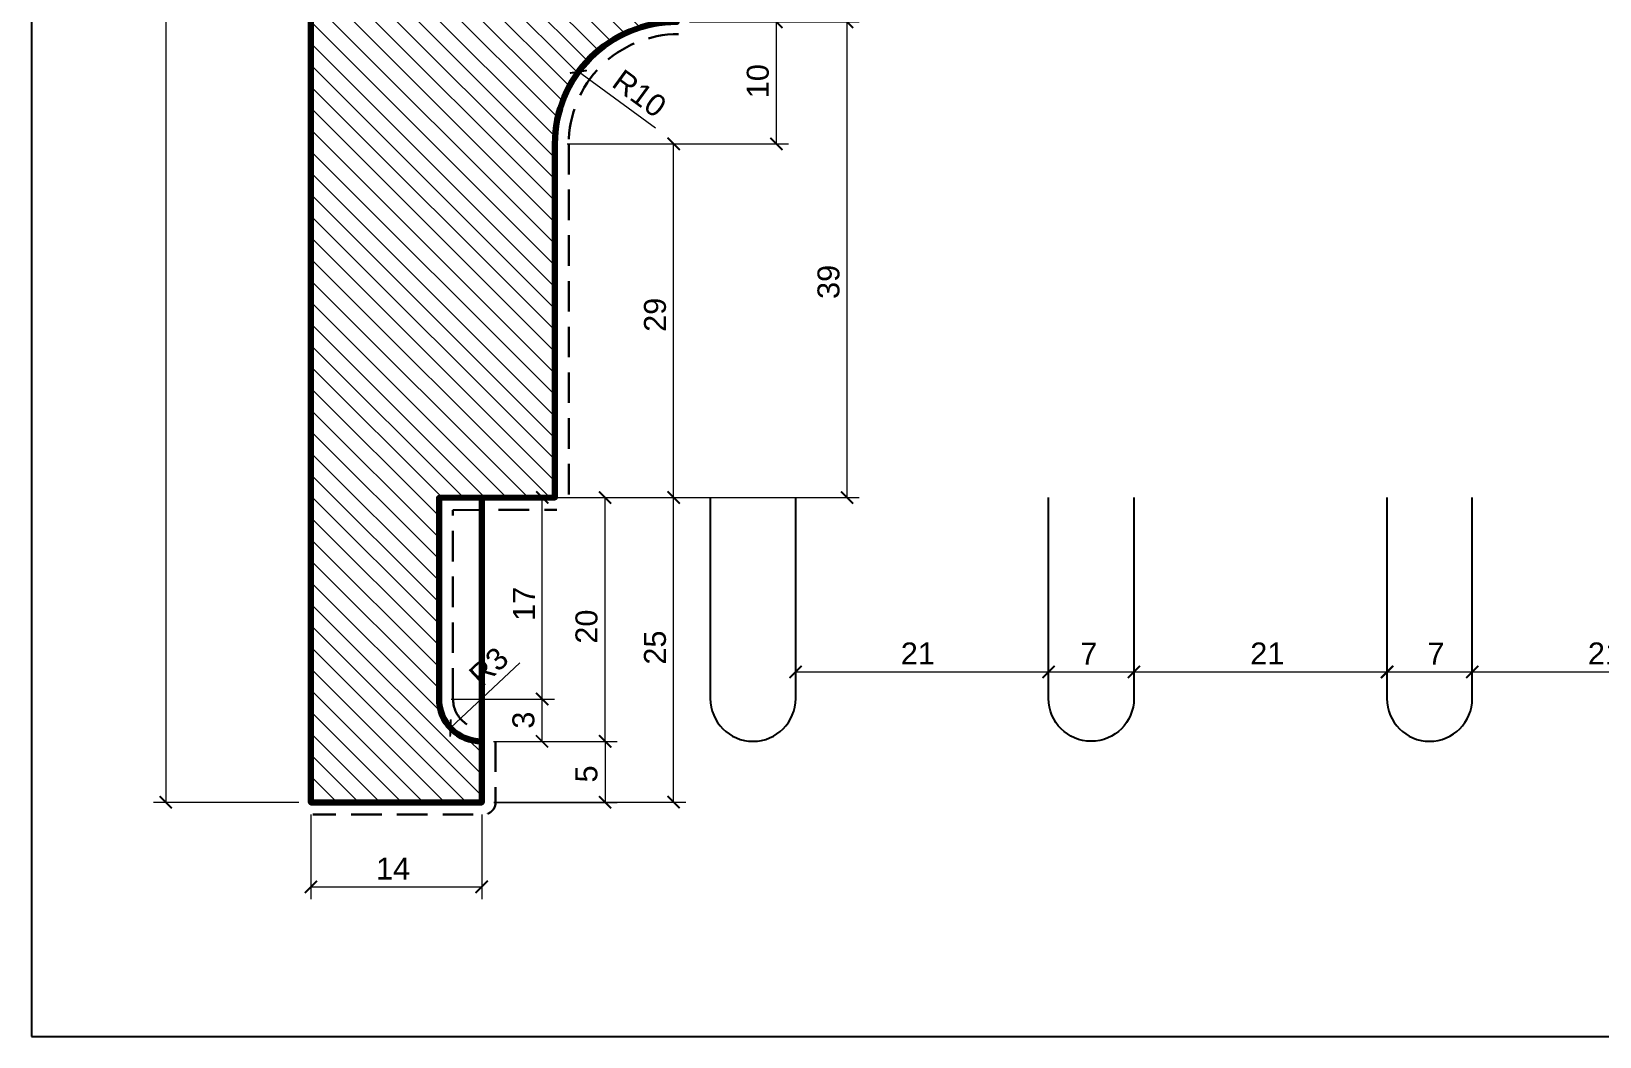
# Model space of a CAD drawing. Header units: millimetres. Extents: x 1284 to 1544, y -3164 to -2994.
# Drawn here: x 1284.1 to 1412.7, y -3164.1 to -3081.7 of the extents above; entities that cross this region are included whole.
import ezdxf

# ---------------------------------------------------------------- set-up
doc = ezdxf.new("R2010")
doc.units = ezdxf.units.MM
doc.linetypes.add('HIDDEN', pattern=[0.375, 0.25, -0.125])
doc.layers.add('Outside panel', color=7, linetype='Continuous', lineweight=18, true_color=0x7f5e57)
doc.layers.add('линия 50', color=1, linetype='Continuous', lineweight=140)
doc.layers.add('размеры в модели', color=7, linetype='Continuous')
doc.styles.get("Standard").update_dxf_attribs({"font": 'arial.ttf'})
doc.dimstyles.new('M_1', dxfattribs={"dimtxt": 1.8, "dimasz": 1, "dimexe": 1, "dimexo": 1, "dimgap": 0.6, "dimtad": 1, "dimdec": 0, "dimdsep": 46, "dimtxsty": 'Standard', "dimblk": 'ARCHTICK', "dimcen": -5, "dimclrd": 7, "dimclre": 7, "dimclrt": 7, "dimadec": 0, "dimazin": 0, "dimtfac": 1, "dimtdec": 0, "dimtmove": 0, "dimatfit": 3, "dimfxl": 1, "dimtolj": 1, "dimtzin": 0, "dimlwd": 5, "dimlwe": 5, "dimarcsym": 0})

# ---------------------------------------------------------------- blocks, each defined once
blk = doc.blocks.new('_ArchTick')
at = {"color": 0, "linetype": 'ByBlock', "const_width": 0.15}
blk.add_lwpolyline([(-0.5, -0.5), (0.5, 0.5)], dxfattribs=at)
blk = doc.blocks.new('*D14')
at = {"layer": 'Defpoints', "color": 0, "ltscale": 1000, "transparency": 16777216}
for p in [(1402.29, -3119.91), (1423.03, -3119.91), (1423.03, -3134.21)]:
    blk.add_point(p, dxfattribs=at)
at = {"layer": 'размеры в модели', "color": 7, "lineweight": 5, "ltscale": 1000, "transparency": 16777216}
for p, q in [((1402.29, -3120.91), (1402.29, -3135.21)), ((1423.03, -3120.91), (1423.03, -3135.21)), ((1402.29, -3134.21), (1423.03, -3134.21))]:
    blk.add_line(p, q, dxfattribs=at)
at = {"layer": 'размеры в модели', "color": 7, "lineweight": 5, "ltscale": 1000, "transparency": 16777216, "rotation": 180}
blk.add_blockref('_ArchTick', (1402.29, -3134.21), dxfattribs=at)
at = {"layer": 'размеры в модели', "color": 7, "lineweight": 5, "ltscale": 1000, "transparency": 16777216}
blk.add_blockref('_ArchTick', (1423.03, -3134.21), dxfattribs=at)
at = {"layer": 'размеры в модели', "color": 7, "ltscale": 1000, "transparency": 16777216, "insert": (1413.17, -3132.7), "char_height": 1.8, "attachment_point": 5}
blk.add_mtext('\\A1;21', dxfattribs=at)
blk = doc.blocks.new('*D7')
at = {"layer": 'Defpoints', "color": 0, "ltscale": 1000, "transparency": 16777216}
for p in [(1402.28, -3134.21), (1395.31, -3136.79), (1402.28, -3136.69)]:
    blk.add_point(p, dxfattribs=at)
at = {"layer": 'размеры в модели', "color": 7, "lineweight": 5, "ltscale": 1000, "transparency": 16777216}
for p, q in [((1395.31, -3135.79), (1395.31, -3133.21)), ((1395.31, -3134.21), (1402.28, -3134.21)), ((1402.28, -3135.69), (1402.28, -3133.21))]:
    blk.add_line(p, q, dxfattribs=at)
at = {"layer": 'размеры в модели', "color": 7, "lineweight": 5, "ltscale": 1000, "transparency": 16777216, "rotation": 180}
blk.add_blockref('_ArchTick', (1395.31, -3134.21), dxfattribs=at)
at = {"layer": 'размеры в модели', "color": 7, "lineweight": 5, "ltscale": 1000, "transparency": 16777216}
blk.add_blockref('_ArchTick', (1402.28, -3134.21), dxfattribs=at)
at = {"layer": 'размеры в модели', "color": 7, "ltscale": 1000, "transparency": 16777216, "insert": (1399.31, -3132.71), "char_height": 1.8, "attachment_point": 5}
blk.add_mtext('\\A1;7', dxfattribs=at)
blk = doc.blocks.new('*D6')
at = {"layer": 'Defpoints', "color": 0, "ltscale": 1000, "transparency": 16777216}
for p in [(1374.54, -3120.02), (1395.29, -3120.02), (1395.29, -3134.21)]:
    blk.add_point(p, dxfattribs=at)
at = {"layer": 'размеры в модели', "color": 7, "lineweight": 5, "ltscale": 1000, "transparency": 16777216}
for p, q in [((1374.54, -3121.02), (1374.54, -3135.21)), ((1395.29, -3121.02), (1395.29, -3135.21)), ((1374.54, -3134.21), (1395.29, -3134.21))]:
    blk.add_line(p, q, dxfattribs=at)
at = {"layer": 'размеры в модели', "color": 7, "lineweight": 5, "ltscale": 1000, "transparency": 16777216, "rotation": 180}
blk.add_blockref('_ArchTick', (1374.54, -3134.21), dxfattribs=at)
at = {"layer": 'размеры в модели', "color": 7, "lineweight": 5, "ltscale": 1000, "transparency": 16777216}
blk.add_blockref('_ArchTick', (1395.29, -3134.21), dxfattribs=at)
at = {"layer": 'размеры в модели', "color": 7, "ltscale": 1000, "transparency": 16777216, "insert": (1385.48, -3132.7), "char_height": 1.8, "attachment_point": 5}
blk.add_mtext('\\A1;21', dxfattribs=at)
blk = doc.blocks.new('*D5')
at = {"layer": 'Defpoints', "color": 0, "ltscale": 1000, "transparency": 16777216}
for p in [(1367.54, -3134.21), (1374.54, -3134.21), (1374.54, -3134.21)]:
    blk.add_point(p, dxfattribs=at)
at = {"layer": 'размеры в модели', "color": 7, "lineweight": 5, "ltscale": 1000, "transparency": 16777216}
for p, q in [((1367.54, -3133.21), (1367.54, -3133.21)), ((1367.54, -3134.21), (1374.54, -3134.21)), ((1374.54, -3133.21), (1374.54, -3133.21))]:
    blk.add_line(p, q, dxfattribs=at)
at = {"layer": 'размеры в модели', "color": 7, "lineweight": 5, "ltscale": 1000, "transparency": 16777216, "rotation": 180}
blk.add_blockref('_ArchTick', (1367.54, -3134.21), dxfattribs=at)
at = {"layer": 'размеры в модели', "color": 7, "lineweight": 5, "ltscale": 1000, "transparency": 16777216}
blk.add_blockref('_ArchTick', (1374.54, -3134.21), dxfattribs=at)
at = {"layer": 'размеры в модели', "color": 7, "ltscale": 1000, "transparency": 16777216, "insert": (1370.84, -3132.71), "char_height": 1.8, "attachment_point": 5}
blk.add_mtext('\\A1;7', dxfattribs=at)
blk = doc.blocks.new('*D4')
at = {"layer": 'Defpoints', "color": 0, "ltscale": 1000, "transparency": 16777216}
for p in [(1346.8, -3119.9), (1367.54, -3119.91), (1367.54, -3134.21)]:
    blk.add_point(p, dxfattribs=at)
at = {"layer": 'размеры в модели', "color": 7, "lineweight": 5, "ltscale": 1000, "transparency": 16777216}
for p, q in [((1346.8, -3120.9), (1346.8, -3135.21)), ((1367.54, -3120.91), (1367.54, -3135.21)), ((1346.8, -3134.21), (1367.54, -3134.21))]:
    blk.add_line(p, q, dxfattribs=at)
at = {"layer": 'размеры в модели', "color": 7, "lineweight": 5, "ltscale": 1000, "transparency": 16777216, "rotation": 180}
blk.add_blockref('_ArchTick', (1346.8, -3134.21), dxfattribs=at)
at = {"layer": 'размеры в модели', "color": 7, "lineweight": 5, "ltscale": 1000, "transparency": 16777216}
blk.add_blockref('_ArchTick', (1367.54, -3134.21), dxfattribs=at)
at = {"layer": 'размеры в модели', "color": 7, "ltscale": 1000, "transparency": 16777216, "insert": (1356.82, -3132.7), "char_height": 1.8, "attachment_point": 5}
blk.add_mtext('\\A1;21', dxfattribs=at)
blk = doc.blocks.new('*D3')
at = {"layer": 'Defpoints', "color": 0, "ltscale": 1000, "transparency": 16777216}
for p in [(1337.08, -3080.91), (1345.22, -3080.91), (1327.05, -3090.91)]:
    blk.add_point(p, dxfattribs=at)
at = {"layer": 'размеры в модели', "color": 7, "lineweight": 5, "ltscale": 1000, "transparency": 16777216}
for p, q in [((1338.08, -3080.91), (1346.22, -3080.91)), ((1345.22, -3090.91), (1345.22, -3080.91)), ((1328.05, -3090.91), (1346.22, -3090.91))]:
    blk.add_line(p, q, dxfattribs=at)
for p, rotation in [((1345.22, -3080.91), 90), ((1345.22, -3090.91), 270)]:
    blk.add_blockref('_ArchTick', p, dxfattribs=dict(at, rotation=rotation))
at = {"layer": 'размеры в модели', "color": 7, "ltscale": 1000, "transparency": 16777216, "insert": (1343.7, -3085.77), "char_height": 1.8, "attachment_point": 5, "rotation": 90}
blk.add_mtext('\\A1;10', dxfattribs=at)
blk = doc.blocks.new('*D2')
at = {"layer": 'Defpoints', "color": 0, "ltscale": 1000, "transparency": 16777216}
for p in [(1327.07, -3090.91), (1336.79, -3090.91), (1327.03, -3119.92)]:
    blk.add_point(p, dxfattribs=at)
at = {"layer": 'размеры в модели', "color": 7, "lineweight": 5, "ltscale": 1000, "transparency": 16777216}
for p, q in [((1328.07, -3090.91), (1337.79, -3090.91)), ((1336.79, -3119.92), (1336.79, -3090.91)), ((1328.03, -3119.92), (1337.79, -3119.92))]:
    blk.add_line(p, q, dxfattribs=at)
for p, rotation in [((1336.79, -3090.91), 90), ((1336.79, -3119.92), 270)]:
    blk.add_blockref('_ArchTick', p, dxfattribs=dict(at, rotation=rotation))
at = {"layer": 'размеры в модели', "color": 7, "ltscale": 1000, "transparency": 16777216, "insert": (1335.27, -3104.93), "char_height": 1.8, "attachment_point": 5, "rotation": 90}
blk.add_mtext('\\A1;29', dxfattribs=at)
blk = doc.blocks.new('*D29')
at = {"layer": 'Defpoints', "color": 0, "ltscale": 1000, "transparency": 16777216}
for p in [(1317.55, -3136.44), (1326, -3136.44), (1321.01, -3139.91)]:
    blk.add_point(p, dxfattribs=at)
at = {"layer": 'размеры в модели', "color": 7, "lineweight": 5, "ltscale": 1000, "transparency": 16777216}
for p, q in [((1318.55, -3136.44), (1327, -3136.44)), ((1326, -3139.91), (1326, -3136.44)), ((1322.01, -3139.91), (1327, -3139.91))]:
    blk.add_line(p, q, dxfattribs=at)
for p, rotation in [((1326, -3136.44), 90), ((1326, -3139.91), 270)]:
    blk.add_blockref('_ArchTick', p, dxfattribs=dict(at, rotation=rotation))
at = {"layer": 'размеры в модели', "color": 7, "ltscale": 1000, "transparency": 16777216, "insert": (1324.48, -3138.17), "char_height": 1.8, "attachment_point": 5, "rotation": 90}
blk.add_mtext('\\A1;3', dxfattribs=at)
blk = doc.blocks.new('*D28')
at = {"layer": 'Defpoints', "color": 0, "ltscale": 1000, "transparency": 16777216}
for p in [(1321.05, -3119.91), (1326.02, -3119.91), (1317.55, -3136.44)]:
    blk.add_point(p, dxfattribs=at)
at = {"layer": 'размеры в модели', "color": 7, "lineweight": 5, "ltscale": 1000, "transparency": 16777216}
for p, q in [((1322.05, -3119.91), (1327.02, -3119.91)), ((1326.02, -3136.44), (1326.02, -3119.91)), ((1318.55, -3136.44), (1327.02, -3136.44))]:
    blk.add_line(p, q, dxfattribs=at)
for p, rotation in [((1326.02, -3119.91), 90), ((1326.02, -3136.44), 270)]:
    blk.add_blockref('_ArchTick', p, dxfattribs=dict(at, rotation=rotation))
at = {"layer": 'размеры в модели', "color": 7, "ltscale": 1000, "transparency": 16777216, "insert": (1324.52, -3128.63), "char_height": 1.8, "attachment_point": 5, "rotation": 90}
blk.add_mtext('\\A1;17', dxfattribs=at)
blk = doc.blocks.new('*D27')
at = {"layer": 'Defpoints', "color": 0, "ltscale": 1000, "transparency": 16777216}
for p in [(1328.98, -3085), (1337.05, -3090.91)]:
    blk.add_point(p, dxfattribs=at)
at = {"layer": 'размеры в модели', "color": 7, "lineweight": 5, "ltscale": 1000, "transparency": 16777216}
blk.add_line((1335.31, -3089.63), (1328.98, -3085), dxfattribs=at)
at = {"layer": 'размеры в модели', "color": 7, "lineweight": 5, "ltscale": 1000, "transparency": 16777216, "rotation": 143.8067774582755}
blk.add_blockref('_ArchTick', (1328.98, -3085), dxfattribs=at)
at = {"layer": 'размеры в модели', "color": 7, "ltscale": 1000, "transparency": 16777216, "insert": (1333.99, -3086.78), "char_height": 1.8, "attachment_point": 5, "rotation": 323.8068}
blk.add_mtext('\\A1;R10', dxfattribs=at)
blk = doc.blocks.new('*D26')
at = {"layer": 'Defpoints', "color": 0, "ltscale": 1000, "transparency": 16777216}
for p in [(1321.01, -3136.44), (1318.49, -3138.81)]:
    blk.add_point(p, dxfattribs=at)
at = {"layer": 'размеры в модели', "color": 7, "lineweight": 5, "ltscale": 1000, "transparency": 16777216}
blk.add_line((1324.17, -3133.48), (1318.49, -3138.81), dxfattribs=at)
at = {"layer": 'размеры в модели', "color": 7, "lineweight": 5, "ltscale": 1000, "transparency": 16777216, "rotation": 223.1859873728112}
blk.add_blockref('_ArchTick', (1318.49, -3138.81), dxfattribs=at)
at = {"layer": 'размеры в модели', "color": 7, "ltscale": 1000, "transparency": 16777216, "insert": (1321.63, -3133.78), "char_height": 1.8, "attachment_point": 5, "rotation": 43.186}
blk.add_mtext('\\A1;R3', dxfattribs=at)
blk = doc.blocks.new('*D25')
at = {"layer": 'Defpoints', "color": 0, "ltscale": 1000, "transparency": 16777216}
for p in [(1321.05, -3119.91), (1331.17, -3119.91), (1321.05, -3139.91)]:
    blk.add_point(p, dxfattribs=at)
at = {"layer": 'размеры в модели', "color": 7, "lineweight": 5, "ltscale": 1000, "transparency": 16777216}
for p, q in [((1322.05, -3119.91), (1332.17, -3119.91)), ((1331.17, -3139.91), (1331.17, -3119.91)), ((1322.05, -3139.91), (1332.17, -3139.91))]:
    blk.add_line(p, q, dxfattribs=at)
for p, rotation in [((1331.17, -3119.91), 90), ((1331.17, -3139.91), 270)]:
    blk.add_blockref('_ArchTick', p, dxfattribs=dict(at, rotation=rotation))
at = {"layer": 'размеры в модели', "color": 7, "ltscale": 1000, "transparency": 16777216, "insert": (1329.65, -3130.5), "char_height": 1.8, "attachment_point": 5, "rotation": 90}
blk.add_mtext('\\A1;20', dxfattribs=at)
blk = doc.blocks.new('*D24')
at = {"layer": 'Defpoints', "color": 0, "ltscale": 1000, "transparency": 16777216}
for p in [(1321.01, -3139.91), (1321.05, -3144.91), (1331.17, -3144.91)]:
    blk.add_point(p, dxfattribs=at)
at = {"layer": 'размеры в модели', "color": 7, "lineweight": 5, "ltscale": 1000, "transparency": 16777216}
for p, q in [((1322.01, -3139.91), (1332.17, -3139.91)), ((1331.17, -3139.91), (1331.17, -3144.91)), ((1322.05, -3144.91), (1332.17, -3144.91))]:
    blk.add_line(p, q, dxfattribs=at)
for p, rotation in [((1331.17, -3139.91), 90), ((1331.17, -3144.91), 270)]:
    blk.add_blockref('_ArchTick', p, dxfattribs=dict(at, rotation=rotation))
at = {"layer": 'размеры в модели', "color": 7, "ltscale": 1000, "transparency": 16777216, "insert": (1329.65, -3142.58), "char_height": 1.8, "attachment_point": 5, "rotation": 90}
blk.add_mtext('\\A1;5', dxfattribs=at)
blk = doc.blocks.new('*D23')
at = {"layer": 'Defpoints', "color": 0, "ltscale": 1000, "transparency": 16777216}
for p in [(1307.05, -3144.91), (1321.05, -3144.91), (1321.05, -3151.84)]:
    blk.add_point(p, dxfattribs=at)
at = {"layer": 'размеры в модели', "color": 7, "lineweight": 5, "ltscale": 1000, "transparency": 16777216}
for p, q in [((1307.05, -3145.91), (1307.05, -3152.84)), ((1321.05, -3145.91), (1321.05, -3152.84)), ((1307.05, -3151.84), (1321.05, -3151.84))]:
    blk.add_line(p, q, dxfattribs=at)
at = {"layer": 'размеры в модели', "color": 7, "lineweight": 5, "ltscale": 1000, "transparency": 16777216, "rotation": 180}
blk.add_blockref('_ArchTick', (1307.05, -3151.84), dxfattribs=at)
at = {"layer": 'размеры в модели', "color": 7, "lineweight": 5, "ltscale": 1000, "transparency": 16777216}
blk.add_blockref('_ArchTick', (1321.05, -3151.84), dxfattribs=at)
at = {"layer": 'размеры в модели', "color": 7, "ltscale": 1000, "transparency": 16777216, "insert": (1313.78, -3150.34), "char_height": 1.8, "attachment_point": 5}
blk.add_mtext('\\A1;14', dxfattribs=at)
blk = doc.blocks.new('*D16')
at = {"layer": 'Defpoints', "color": 0, "ltscale": 1000, "transparency": 16777216}
for p in [(1337.08, -3080.91), (1351.01, -3080.91), (1327.03, -3119.92)]:
    blk.add_point(p, dxfattribs=at)
at = {"layer": 'размеры в модели', "color": 7, "lineweight": 5, "ltscale": 1000, "transparency": 16777216}
for p, q in [((1338.08, -3080.91), (1352.01, -3080.91)), ((1351.01, -3119.92), (1351.01, -3080.91)), ((1328.03, -3119.92), (1352.01, -3119.92))]:
    blk.add_line(p, q, dxfattribs=at)
for p, rotation in [((1351.01, -3080.91), 90), ((1351.01, -3119.92), 270)]:
    blk.add_blockref('_ArchTick', p, dxfattribs=dict(at, rotation=rotation))
at = {"layer": 'размеры в модели', "color": 7, "ltscale": 1000, "transparency": 16777216, "insert": (1349.5, -3102.23), "char_height": 1.8, "attachment_point": 5, "rotation": 90}
blk.add_mtext('\\A1;39', dxfattribs=at)
blk = doc.blocks.new('*D15')
at = {"layer": 'Defpoints', "color": 0, "ltscale": 1000, "transparency": 16777216}
for p in [(1321.05, -3119.91), (1336.79, -3119.91), (1321.05, -3144.89)]:
    blk.add_point(p, dxfattribs=at)
at = {"layer": 'размеры в модели', "color": 7, "lineweight": 5, "ltscale": 1000, "transparency": 16777216}
for p, q in [((1322.05, -3119.91), (1337.79, -3119.91)), ((1336.79, -3144.89), (1336.79, -3119.91)), ((1322.05, -3144.89), (1337.79, -3144.89))]:
    blk.add_line(p, q, dxfattribs=at)
for p, rotation in [((1336.79, -3119.91), 90), ((1336.79, -3144.89), 270)]:
    blk.add_blockref('_ArchTick', p, dxfattribs=dict(at, rotation=rotation))
at = {"layer": 'размеры в модели', "color": 7, "ltscale": 1000, "transparency": 16777216, "insert": (1335.27, -3132.22), "char_height": 1.8, "attachment_point": 5, "rotation": 90}
blk.add_mtext('\\A1;25', dxfattribs=at)
blk = doc.blocks.new('*D31')
at = {"layer": 'Defpoints', "color": 0, "ltscale": 1000, "transparency": 16777216}
for p in [(1377.05, -3015.71), (1377.05, -3036.91), (1307.05, -3144.91)]:
    blk.add_point(p, dxfattribs=at)
at = {"layer": 'размеры в модели', "color": 7, "lineweight": 5, "ltscale": 1000, "transparency": 16777216}
for p, q in [((1307.05, -3143.91), (1307.05, -3014.71)), ((1377.05, -3035.91), (1377.05, -3014.71)), ((1307.05, -3015.71), (1377.05, -3015.71))]:
    blk.add_line(p, q, dxfattribs=at)
at = {"layer": 'размеры в модели', "color": 7, "lineweight": 5, "ltscale": 1000, "transparency": 16777216, "rotation": 180}
blk.add_blockref('_ArchTick', (1307.05, -3015.71), dxfattribs=at)
at = {"layer": 'размеры в модели', "color": 7, "lineweight": 5, "ltscale": 1000, "transparency": 16777216}
blk.add_blockref('_ArchTick', (1377.05, -3015.71), dxfattribs=at)
at = {"layer": 'размеры в модели', "color": 7, "ltscale": 1000, "transparency": 16777216, "insert": (1340.49, -3014.19), "char_height": 1.8, "attachment_point": 5}
blk.add_mtext('\\A1;70', dxfattribs=at)
blk = doc.blocks.new('*D30')
at = {"layer": 'Defpoints', "color": 0, "ltscale": 1000, "transparency": 16777216}
for p in [(1313.3, -3020.91), (1295.14, -3144.91), (1307.05, -3144.91)]:
    blk.add_point(p, dxfattribs=at)
at = {"layer": 'размеры в модели', "color": 7, "lineweight": 5, "ltscale": 1000, "transparency": 16777216}
for p, q in [((1312.3, -3020.91), (1294.14, -3020.91)), ((1295.14, -3020.91), (1295.14, -3144.91)), ((1306.05, -3144.91), (1294.14, -3144.91))]:
    blk.add_line(p, q, dxfattribs=at)
for p, rotation in [((1295.14, -3020.91), 90), ((1295.14, -3144.91), 270)]:
    blk.add_blockref('_ArchTick', p, dxfattribs=dict(at, rotation=rotation))
at = {"layer": 'размеры в модели', "color": 7, "ltscale": 1000, "transparency": 16777216, "insert": (1293.64, -3077.13), "char_height": 1.8, "attachment_point": 5, "rotation": 90}
blk.add_mtext('\\A1;124', dxfattribs=at)

msp = doc.modelspace()

# ---------------------------------------------------------------- hatches: boundary and pattern name
at = {"layer": 'Outside panel', "ltscale": 1000}
h = msp.add_hatch(dxfattribs=at)
h.set_pattern_fill('ANSI31', color=256, scale=10, angle=90)
h.set_pattern_definition([(135, (-308768.2817, 89270.9589), (-0.8838834765, -0.8838834765), [])])
edge = h.paths.add_edge_path()
edge.add_line((1321.05, -3144.91), (1321.05, -3139.91))
edge.add_arc((1321.01, -3136.44), 3.46, 179.3338, 270.6277, ccw=False)
edge.add_line((1317.55, -3136.4), (1317.55, -3119.95))
edge.add_line((1317.55, -3119.95), (1327.05, -3119.91))
edge.add_line((1327.05, -3119.91), (1327.05, -3090.91))
edge.add_arc((1337.05, -3090.91), 10, 90, 180, ccw=False)
edge.add_line((1337.05, -3080.91), (1337.05, -3036.91))
edge.add_line((1337.05, -3036.91), (1377.05, -3036.91))
edge.add_line((1377.05, -3036.91), (1377.05, -3020.91))
edge.add_line((1377.05, -3020.91), (1307.05, -3020.91))
edge.add_line((1307.05, -3020.91), (1307.05, -3144.91))
edge.add_line((1307.05, -3144.91), (1321.05, -3144.91))

# ---------------------------------------------------------------- linework, layer by layer
at = {"color": 6, "ltscale": 1000}
msp.add_lwpolyline([(1284.12, -3164.12), (1539.12, -3164.12), (1539.12, -2994.12), (1284.12, -2994.12)], close=True, dxfattribs=at)
at = {"layer": 'линия 50', "color": 7}
msp.add_line((1321.05, -3139.91), (1321.05, -3120.06), dxfattribs=at)
msp.add_lwpolyline([(1321.05, -3144.91), (1321.05, -3139.91, -0.420843), (1317.55, -3136.4), (1317.55, -3119.95), (1327.05, -3119.91), (1327.05, -3090.91, -0.414214), (1337.05, -3080.91), (1337.05, -3036.91), (1377.05, -3036.91), (1377.05, -3020.91), (1307.05, -3020.91), (1307.05, -3144.91), (1321.05, -3144.91), (1321.05, -3139.91)], format="xyb", dxfattribs=at)
at = {"layer": 'линия 50', "color": 1, "linetype": 'HIDDEN', "lineweight": 30, "ltscale": 10, "true_color": 0xff0909}
msp.add_lwpolyline([(1337.19, -3081.91, 0.414214), (1328.19, -3090.91), (1328.19, -3119.91)], format="xyb", dxfattribs=at)
msp.add_lwpolyline([(1318.69, -3136.4), (1318.69, -3120.94), (1327.2, -3120.91)], dxfattribs=at)
msp.add_arc((1321.16, -3136.44), 2.46, 179.3338, 270.6277, dxfattribs=at)
msp.add_rational_spline([(1322.19, -3139.91), (1322.19, -3141.56), (1322.19, -3143.21), (1322.19, -3144.87), (1322.19, -3144.89), (1322.19, -3144.91), (1322.19, -3145.17), (1322.09, -3145.42), (1321.9, -3145.61), (1321.71, -3145.8), (1321.46, -3145.91), (1321.19, -3145.91), (1316.57, -3145.91), (1311.95, -3145.91), (1307.29, -3145.91), (1307.24, -3145.91), (1307.19, -3145.91)], [1, 1, 1, 1, 1, 1, 0.94925302167, 0.94925302167, 1, 0.94925302167, 0.94925302167, 1, 1, 1, 1, 1, 1], degree=3, knots=[0, 0, 0, 0, 0.99, 0.99, 1, 1, 1, 1.785398, 1.785398, 1.785398, 2.570796, 2.570796, 2.570796, 3.560796, 3.560796, 3.570796, 3.570796, 3.570796, 3.570796], dxfattribs=at)
at = {"layer": 'размеры в модели', "color": 0, "ltscale": 1000}
for points in [[(1339.8, -3119.9), (1339.8, -3136.4, 1), (1346.8, -3136.4), (1346.8, -3119.9)], [(1374.54, -3119.9), (1374.54, -3136.4, -1), (1367.54, -3136.4), (1367.54, -3119.9)], [(1395.29, -3119.9), (1395.29, -3136.4, 1), (1402.29, -3136.4), (1402.29, -3119.9)]]:
    msp.add_lwpolyline(points, format="xyb", dxfattribs=at)

# ---------------------------------------------------------------- dimensions: what is measured, and where the dimension line sits
for base, p1, p2, picture, middle in [((1377.05, -3015.71), (1307.05, -3144.91), (1377.05, -3036.91), '*D31', (1340.49, -3015.71)), ((1367.54, -3134.21), (1346.8, -3119.9), (1367.54, -3119.91), '*D4', (1356.82, -3134.21)), ((1395.29, -3134.21), (1374.54, -3120.02), (1395.29, -3120.02), '*D6', (1385.48, -3134.21)), ((1423.03, -3134.21), (1402.29, -3119.91), (1423.03, -3119.91), '*D14', (1413.17, -3134.21)), ((1374.54, -3134.21), (1367.54, -3134.21), (1374.54, -3134.21), '*D5', (1370.84, -3134.21)), ((1402.28, -3134.21), (1395.31, -3136.79), (1402.28, -3136.69), '*D7', (1399.31, -3134.21))]:
    dim = msp.add_linear_dim(base=base, p1=p1, p2=p2, dimstyle='M_1', override={"dimtxt": 1.8}, dxfattribs=at)
    dim.commit()
    dim.dimension.update_dxf_attribs({"geometry": picture, "text_midpoint": middle, "dimtype": 128})
at = {"layer": 'размеры в модели', "color": 5, "ltscale": 1000}
dim = msp.add_linear_dim(base=(1295.14, -3144.91), p1=(1313.3, -3020.91), p2=(1307.05, -3144.91), angle=90, dimstyle='M_1', dxfattribs=at)
dim.commit()
dim.dimension.update_dxf_attribs({"geometry": '*D30', "text_midpoint": (1295.14, -3077.13), "dimtype": 128})
at = {"layer": 'размеры в модели', "color": 0, "ltscale": 1000}
for base, p1, p2, picture, middle in [((1351.01, -3080.91), (1327.03, -3119.92), (1337.08, -3080.91), '*D16', (1351.01, -3102.23)), ((1345.22, -3080.91), (1327.05, -3090.91), (1337.08, -3080.91), '*D3', (1345.22, -3085.77)), ((1336.79, -3090.91), (1327.03, -3119.92), (1327.07, -3090.91), '*D2', (1336.79, -3104.93)), ((1326.02, -3119.91), (1317.55, -3136.44), (1321.05, -3119.91), '*D28', (1326.02, -3128.63)), ((1331.17, -3119.91), (1321.05, -3139.91), (1321.05, -3119.91), '*D25', (1331.17, -3130.5)), ((1336.79, -3119.91), (1321.05, -3144.89), (1321.05, -3119.91), '*D15', (1336.79, -3132.22)), ((1326, -3136.44), (1321.01, -3139.91), (1317.55, -3136.44), '*D29', (1326, -3138.17)), ((1331.17, -3144.91), (1321.01, -3139.91), (1321.05, -3144.91), '*D24', (1331.17, -3142.58))]:
    dim = msp.add_linear_dim(base=base, p1=p1, p2=p2, angle=90, dimstyle='M_1', override={"dimtxt": 1.8}, dxfattribs=at)
    dim.commit()
    dim.dimension.update_dxf_attribs({"geometry": picture, "text_midpoint": middle, "dimtype": 128})
for center, mpoint, picture, middle in [((1337.05, -3090.91), (1328.98, -3085), '*D27', (1333.09, -3088.01)), ((1321.01, -3136.44), (1318.49, -3138.81), '*D26', (1322.67, -3134.89))]:
    dim = msp.add_radius_dim(center=center, mpoint=mpoint, dimstyle='M_1', override={"dimtxt": 1.8}, dxfattribs=at)
    dim.commit()
    dim.dimension.update_dxf_attribs({"geometry": picture, "text_midpoint": middle, "dimtype": 132})
at = {"layer": 'размеры в модели', "color": 5, "ltscale": 1000}
dim = msp.add_linear_dim(base=(1321.05, -3151.84), p1=(1307.05, -3144.91), p2=(1321.05, -3144.91), dimstyle='M_1', dxfattribs=at)
dim.commit()
dim.dimension.update_dxf_attribs({"geometry": '*D23', "text_midpoint": (1313.78, -3151.84), "dimtype": 128})

doc.saveas('drawing.dxf')
